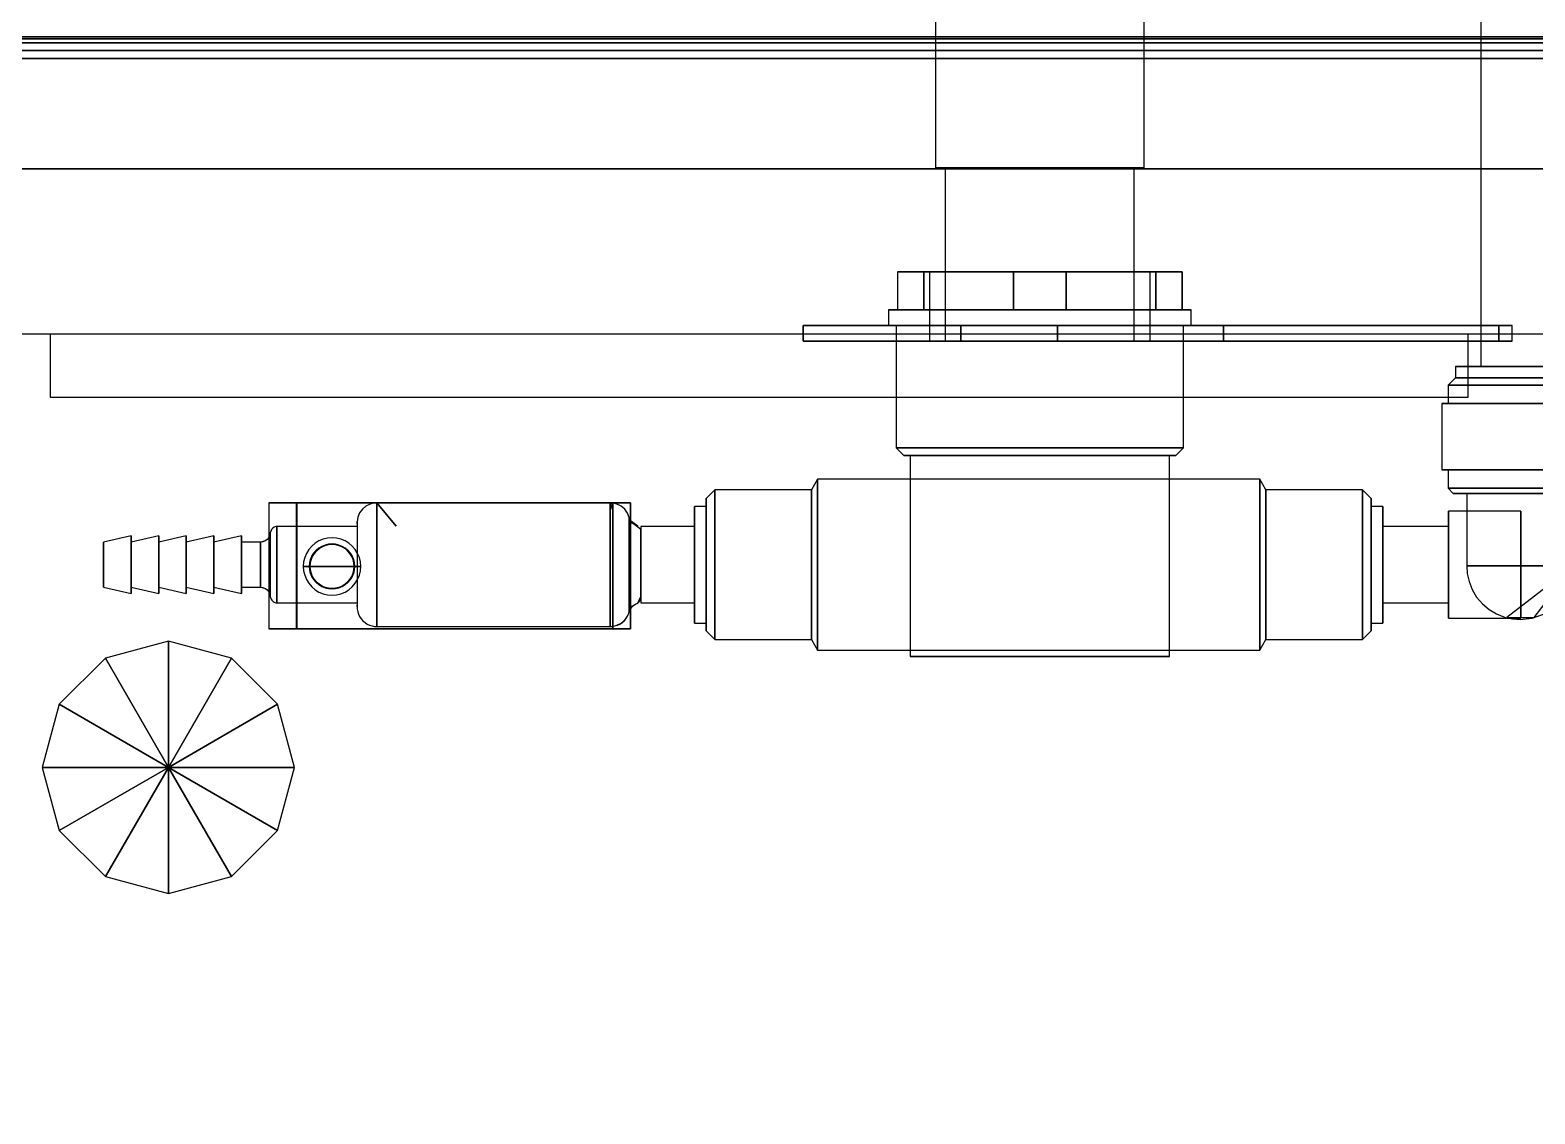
# Model space of a CAD drawing. Units: millimetres at full size, sheet at 1:50. Extents: x -9750 to 9750, y -6680 to 6675.
# Drawn here: x -1636 to -1445, y 4863.6 to 5001.1 of the extents above; entities that cross this region are included whole.
import ezdxf

# ---------------------------------------------------------------- set-up
doc = ezdxf.new("R2010")
doc.units = ezdxf.units.MM
doc.header["$LTSCALE"] = 50
doc.layers.add('0-A_汎用オブジェクト（実装）', color=4, linetype='Continuous')

msp = doc.modelspace()

# ---------------------------------------------------------------- wipeouts: each hides what was drawn before it
msp.add_wipeout([(296.23, 5045.05), (-3865.77, 5045.05), (-3865.77, 3795.05), (-3865.77, 3795.05)])

# ---------------------------------------------------------------- next in the draw order: wipeouts: each hides what was drawn before it
msp.add_wipeout([(296.23, 5045.05), (-3865.77, 3795.05), (296.23, 3795.05), (296.23, 3795.05)])

# ---------------------------------------------------------------- next in the draw order: linework, layer by layer
at = {"layer": '0-A_汎用オブジェクト（実装）'}
for p, q in [((-868.45, 4999.52), (-1728.45, 4999.52)), ((-868.45, 4998.52), (-1728.45, 4998.52)), ((-901.45, 4997.52), (-1695.45, 4997.52)), ((-868.45, 4983.52), (-1728.45, 4983.52)), ((-868.45, 4983.52), (-1728.45, 4983.52)), ((-901.45, 4983.52), (-1695.45, 4983.52)), ((-1521.07, 4983.62), (-1494.58, 4983.62)), ((-1494.58, 4983.62), (-1521.07, 4983.62)), ((-1525.89, 4970.42), (-1525.89, 4965.62)), ((-1525.89, 4970.42), (-1489.76, 4970.42)), ((-1489.76, 4970.42), (-1489.76, 4965.62)), ((-1488.6, 4965.62), (-1527.05, 4965.62)), ((-1527.05, 4965.62), (-1488.6, 4965.62)), ((-1525.89, 4965.62), (-1489.76, 4965.62)), ((-923.44, 4962.55), (-1673.44, 4962.55)), ((-1453.44, 4962.55), (-1633.44, 4962.55)), ((-1633.44, 4962.55), (-1633.44, 4954.55)), ((-1453.44, 4962.55), (-1633.44, 4962.55)), ((-1633.44, 4962.55), (-1633.44, 4954.55)), ((-1453.44, 4962.55), (-1633.44, 4962.55)), ((-1633.44, 4962.55), (-1633.44, 4954.55)), ((-1453.44, 4962.55), (-1633.44, 4962.55)), ((-1537.87, 4963.62), (-1447.87, 4963.62)), ((-1537.87, 4961.62), (-1537.87, 4963.62)), ((-1527.05, 4963.62), (-1488.6, 4963.62)), ((-1488.6, 4963.62), (-1527.05, 4963.62)), ((-1453.44, 4954.55), (-1453.44, 4962.55)), ((-1453.44, 4954.55), (-1453.44, 4962.55)), ((-1447.87, 4961.62), (-1537.87, 4961.62)), ((-1493.83, 4961.62), (-1521.82, 4961.62)), ((-1521.82, 4961.62), (-1493.83, 4961.62)), ((-1455.07, 4958.43), (-1438.62, 4958.43)), ((-1451.84, 4958.43), (-1441.84, 4958.43)), ((-1441.84, 4958.43), (-1451.84, 4958.43)), ((-1633.44, 4954.55), (-1453.44, 4954.55)), ((-1633.44, 4954.55), (-1453.44, 4954.55)), ((-1436.89, 4953.72), (-1456.79, 4953.72)), ((-1525.08, 4947.12), (-1490.58, 4947.12)), ((-1490.58, 4947.12), (-1525.08, 4947.12)), ((-1456.79, 4945.32), (-1436.89, 4945.32)), ((-1436.89, 4945.32), (-1456.79, 4945.32)), ((-1550.17, 4941.67), (-1550.17, 4924.87)), ((-1550.17, 4924.87), (-1550.17, 4941.67)), ((-1465.77, 4924.87), (-1465.77, 4941.67)), ((-1465.77, 4941.67), (-1465.77, 4924.87)), ((-1455.34, 4942.32), (-1438.34, 4942.32)), ((-1438.34, 4942.32), (-1455.34, 4942.32)), ((-1605.67, 4941.12), (-1605.67, 4925.12)), ((-1605.67, 4941.12), (-1559.78, 4941.12)), ((-1559.78, 4941.12), (-1559.78, 4925.12)), ((-1464.27, 4925.87), (-1464.27, 4940.67)), ((-1464.27, 4940.67), (-1464.27, 4925.87)), ((-1455.97, 4940.07), (-1455.97, 4926.48)), ((-1455.97, 4926.48), (-1455.97, 4940.07)), ((-1446.77, 4926.48), (-1446.77, 4940.07)), ((-1446.77, 4940.07), (-1446.77, 4926.48)), ((-1626.67, 4930.42), (-1626.67, 4936.12)), ((-1626.67, 4936.12), (-1626.67, 4930.42)), ((-1623.17, 4929.62), (-1623.17, 4936.92)), ((-1623.17, 4936.92), (-1623.17, 4929.62)), ((-1619.67, 4929.62), (-1619.67, 4936.92)), ((-1619.67, 4936.92), (-1619.67, 4929.62)), ((-1616.17, 4929.62), (-1616.17, 4936.92)), ((-1616.17, 4936.92), (-1616.17, 4929.62)), ((-1612.67, 4929.62), (-1612.67, 4936.92)), ((-1612.67, 4936.92), (-1612.67, 4929.62)), ((-1609.17, 4929.62), (-1609.17, 4936.92)), ((-1609.17, 4936.92), (-1609.17, 4929.62)), ((-1600.44, 4933.49), (-1600.47, 4933.05)), ((-1559.78, 4925.12), (-1605.67, 4925.12)), ((-1618.44, 4923.55), (-1626.44, 4921.4)), ((-1610.44, 4921.4), (-1618.44, 4923.55)), ((-1626.44, 4921.4), (-1632.3, 4915.55)), ((-1604.59, 4915.55), (-1610.44, 4921.4)), ((-1491.38, 4921.62), (-1524.28, 4921.62)), ((-1524.28, 4921.62), (-1491.38, 4921.62)), ((-1632.3, 4915.55), (-1634.44, 4907.55)), ((-1602.44, 4907.55), (-1604.59, 4915.55)), ((-1634.44, 4907.55), (-1632.3, 4899.55)), ((-1604.59, 4899.55), (-1602.44, 4907.55)), ((-1632.3, 4899.55), (-1626.44, 4893.69)), ((-1610.44, 4893.69), (-1604.59, 4899.55)), ((-1626.44, 4893.69), (-1618.44, 4891.55)), ((-1618.44, 4891.55), (-1610.44, 4893.69))]:
    msp.add_line(p, q, dxfattribs=at)
for points in [[(-1451.84, 5027.42), (-1451.84, 4958.43), (-1441.84, 4958.43), (-1441.84, 5027.42)], [(-1451.84, 5027.42), (-1451.84, 4958.43), (-1441.84, 4958.43), (-1441.84, 5027.42)], [(-868.45, 5013.27), (-1728.45, 5013.27), (-1728.45, 5000.27), (-868.45, 5000.27)], [(-868.45, 5000.01), (-868.45, 5013.01), (-1728.45, 5013.01), (-1728.45, 5000.01)], [(-1494.58, 4983.62), (-1494.58, 5007.12), (-1521.07, 5007.12), (-1521.07, 4983.62)], [(-1494.58, 4983.62), (-1494.58, 5007.12), (-1521.07, 5007.12), (-1521.07, 4983.62)], [(-868.45, 5000.27), (-1728.45, 5000.27), (-1728.45, 4999.52), (-868.45, 4999.52)], [(-1728.45, 4998.52), (-868.45, 4998.52), (-868.45, 5000.01), (-1728.45, 5000.01)], [(-1728.45, 4997.52), (-868.45, 4997.52), (-868.45, 4999.52), (-1728.45, 4999.52)], [(-868.45, 4997.52), (-868.45, 4998.52), (-1728.45, 4998.52), (-1728.45, 4997.52)], [(-868.45, 4983.52), (-868.45, 4997.52), (-1728.45, 4997.52), (-1728.45, 4983.52)], [(-868.45, 4997.52), (-1728.45, 4997.52), (-1728.45, 4983.52), (-868.45, 4983.52)], [(-901.45, 4983.52), (-901.45, 4997.52), (-1695.45, 4997.52), (-1695.45, 4983.52)], [(-901.45, 4997.52), (-1695.45, 4997.52), (-1695.45, 4983.52), (-901.45, 4983.52)], [(-1728.45, 4159.52), (-868.45, 4159.52), (-868.45, 4983.52), (-1728.45, 4983.52)], [(-868.45, 4159.52), (-868.45, 4983.52), (-1728.45, 4983.52), (-1728.45, 4159.52)], [(-1495.83, 4961.62), (-1495.83, 4983.62), (-1519.82, 4983.62), (-1519.82, 4961.62)], [(-1495.83, 4961.62), (-1495.83, 4983.62), (-1519.82, 4983.62), (-1519.82, 4961.62)], [(-1522.55, 4965.62), (-1522.55, 4970.42), (-1525.89, 4970.42), (-1525.89, 4965.62)], [(-1522.55, 4965.62), (-1522.55, 4970.42), (-1525.89, 4970.42), (-1525.89, 4965.62)], [(-1511.17, 4970.42), (-1522.55, 4970.42), (-1522.55, 4965.62), (-1511.17, 4965.62)], [(-1522.55, 4970.42), (-1522.55, 4965.62), (-1511.17, 4965.62), (-1511.17, 4970.42)], [(-1521.82, 4970.42), (-1521.82, 4965.62), (-1493.83, 4965.62), (-1493.83, 4970.42)], [(-1493.83, 4970.42), (-1521.82, 4970.42), (-1521.82, 4965.62), (-1493.83, 4965.62)], [(-1504.48, 4965.62), (-1504.48, 4970.42), (-1511.17, 4970.42), (-1511.17, 4965.62)], [(-1504.48, 4965.62), (-1504.48, 4970.42), (-1511.17, 4970.42), (-1511.17, 4965.62)], [(-1493.1, 4970.42), (-1504.48, 4970.42), (-1504.48, 4965.62), (-1493.1, 4965.62)], [(-1504.48, 4970.42), (-1504.48, 4965.62), (-1493.1, 4965.62), (-1493.1, 4970.42)], [(-1489.76, 4965.62), (-1489.76, 4970.42), (-1493.1, 4970.42), (-1493.1, 4965.62)], [(-1489.76, 4965.62), (-1489.76, 4970.42), (-1493.1, 4970.42), (-1493.1, 4965.62)], [(-1488.6, 4963.62), (-1488.6, 4965.62), (-1527.05, 4965.62), (-1527.05, 4963.62)], [(-1488.6, 4963.62), (-1488.6, 4965.62), (-1527.05, 4965.62), (-1527.05, 4963.62)], [(-1493.83, 4961.62), (-1493.83, 4965.62), (-1521.82, 4965.62), (-1521.82, 4961.62)], [(-1521.82, 4961.62), (-1493.83, 4961.62), (-1493.83, 4965.62), (-1521.82, 4965.62)], [(-1673.44, 4212.55), (-923.44, 4212.55), (-923.44, 4962.55), (-1673.44, 4962.55)], [(-1673.44, 4212.55), (-923.44, 4212.55), (-923.44, 4962.55), (-1673.44, 4962.55)], [(-1633.44, 4954.55), (-1453.44, 4954.55), (-1453.44, 4962.55), (-1633.44, 4962.55)], [(-1633.44, 4954.55), (-1453.44, 4954.55), (-1453.44, 4962.55), (-1633.44, 4962.55)], [(-1633.44, 4954.55), (-1453.44, 4954.55), (-1453.44, 4962.55), (-1633.44, 4962.55)], [(-1633.44, 4954.55), (-1453.44, 4954.55), (-1453.44, 4962.55), (-1633.44, 4962.55)], [(-1633.44, 4954.55), (-1453.44, 4954.55), (-1453.44, 4962.55), (-1633.44, 4962.55)], [(-1633.44, 4954.55), (-1453.44, 4954.55), (-1453.44, 4962.55), (-1633.44, 4962.55)], [(-1633.44, 4954.55), (-1453.44, 4954.55), (-1453.44, 4962.55), (-1633.44, 4962.55)], [(-1633.44, 4954.55), (-1453.44, 4954.55), (-1453.44, 4962.55), (-1633.44, 4962.55)], [(-1633.44, 4954.55), (-1453.44, 4954.55), (-1453.44, 4962.55), (-1633.44, 4962.55)], [(-1633.44, 4954.55), (-1453.44, 4954.55), (-1453.44, 4962.55), (-1633.44, 4962.55)], [(-1633.44, 4954.55), (-1453.44, 4954.55), (-1453.44, 4962.55), (-1633.44, 4962.55)], [(-1633.44, 4954.55), (-1453.44, 4954.55), (-1453.44, 4962.55), (-1633.44, 4962.55)], [(-1633.44, 4954.55), (-1453.44, 4954.55), (-1453.44, 4962.55), (-1633.44, 4962.55)], [(-1453.44, 4954.55), (-1453.44, 4962.55), (-1633.44, 4962.55), (-1633.44, 4954.55)], [(-1453.44, 4954.55), (-1453.44, 4962.55), (-1633.44, 4962.55), (-1633.44, 4954.55)], [(-1633.44, 4954.55), (-1453.44, 4954.55), (-1453.44, 4962.55), (-1633.44, 4962.55)], [(-1633.44, 4954.55), (-1453.44, 4954.55), (-1453.44, 4962.55), (-1633.44, 4962.55)], [(-1453.44, 4954.55), (-1453.44, 4962.55), (-1633.44, 4962.55), (-1633.44, 4954.55)], [(-1633.44, 4954.55), (-1453.44, 4954.55), (-1453.44, 4962.55), (-1633.44, 4962.55)], [(-1633.44, 4954.55), (-1453.44, 4954.55), (-1453.44, 4962.55), (-1633.44, 4962.55)], [(-1537.87, 4963.62), (-1537.87, 4961.62), (-1517.87, 4961.62), (-1517.87, 4963.62)], [(-1489.58, 4948.12), (-1489.58, 4963.62), (-1526.07, 4963.62), (-1526.07, 4948.12)], [(-1489.58, 4948.12), (-1489.58, 4963.62), (-1526.07, 4963.62), (-1526.07, 4948.12)], [(-1517.87, 4961.62), (-1505.59, 4961.62), (-1505.59, 4963.62), (-1517.87, 4963.62)], [(-1505.59, 4963.62), (-1505.59, 4961.62), (-1484.52, 4961.62), (-1484.52, 4963.62)], [(-1484.52, 4961.62), (-1449.58, 4961.62), (-1449.58, 4963.62), (-1484.52, 4963.62)], [(-1449.58, 4963.62), (-1449.58, 4961.62), (-1447.87, 4961.62), (-1447.87, 4963.62)], [(-1455.07, 4957), (-1455.99, 4956.07), (-1437.69, 4956.07), (-1438.62, 4957)], [(-1437.69, 4956.07), (-1438.62, 4957), (-1455.07, 4957), (-1455.99, 4956.07)], [(-1455.07, 4958.43), (-1455.07, 4957), (-1438.62, 4957), (-1438.62, 4958.43)], [(-1455.99, 4956.07), (-1455.99, 4953.72), (-1437.69, 4953.72), (-1437.69, 4956.07)], [(-1455.99, 4956.07), (-1455.99, 4953.72), (-1437.69, 4953.72), (-1437.69, 4956.07)], [(-1456.79, 4953.72), (-1456.79, 4945.32), (-1436.89, 4945.32), (-1436.89, 4953.72)], [(-1490.58, 4947.12), (-1489.58, 4948.12), (-1526.07, 4948.12), (-1525.08, 4947.12)], [(-1490.58, 4947.12), (-1489.58, 4948.12), (-1526.07, 4948.12), (-1525.08, 4947.12)], [(-1491.38, 4921.62), (-1491.38, 4947.12), (-1524.28, 4947.12), (-1524.28, 4921.62)], [(-1491.38, 4921.62), (-1491.38, 4947.12), (-1524.28, 4947.12), (-1524.28, 4921.62)], [(-1455.99, 4945.32), (-1455.99, 4942.97), (-1437.69, 4942.97), (-1437.69, 4945.32)], [(-1455.99, 4945.32), (-1455.99, 4942.97), (-1437.69, 4942.97), (-1437.69, 4945.32)], [(-1536.81, 4923.77), (-1536.03, 4922.43), (-1536.03, 4944.12), (-1536.81, 4942.77)], [(-1536.81, 4923.77), (-1536.03, 4922.43), (-1536.03, 4944.12), (-1536.81, 4942.77)], [(-1536.03, 4922.43), (-1479.9, 4922.43), (-1479.9, 4944.12), (-1536.03, 4944.12)], [(-1536.03, 4922.43), (-1479.9, 4922.43), (-1479.9, 4944.12), (-1536.03, 4944.12)], [(-1479.9, 4922.43), (-1479.13, 4923.77), (-1479.13, 4942.77), (-1479.9, 4944.12)], [(-1479.9, 4922.43), (-1479.13, 4923.77), (-1479.13, 4942.77), (-1479.9, 4944.12)], [(-1550.17, 4924.87), (-1549.07, 4923.77), (-1549.07, 4942.77), (-1550.17, 4941.67)], [(-1550.17, 4924.87), (-1549.07, 4923.77), (-1549.07, 4942.77), (-1550.17, 4941.67)], [(-1549.07, 4923.77), (-1536.81, 4923.77), (-1536.81, 4942.77), (-1549.07, 4942.77)], [(-1549.07, 4923.77), (-1536.81, 4923.77), (-1536.81, 4942.77), (-1549.07, 4942.77)], [(-1479.13, 4923.77), (-1466.87, 4923.77), (-1466.87, 4942.77), (-1479.13, 4942.77)], [(-1479.13, 4923.77), (-1466.87, 4923.77), (-1466.87, 4942.77), (-1479.13, 4942.77)], [(-1466.87, 4923.77), (-1465.77, 4924.87), (-1465.77, 4941.67), (-1466.87, 4942.77)], [(-1466.87, 4923.77), (-1465.77, 4924.87), (-1465.77, 4941.67), (-1466.87, 4942.77)], [(-1455.99, 4942.97), (-1455.34, 4942.32), (-1438.34, 4942.32), (-1437.69, 4942.97)], [(-1438.34, 4942.32), (-1437.69, 4942.97), (-1455.99, 4942.97), (-1455.34, 4942.32)], [(-1453.64, 4942.32), (-1453.64, 4933.12), (-1440.04, 4933.12), (-1440.04, 4942.32)], [(-1453.64, 4942.32), (-1453.64, 4933.12), (-1440.04, 4933.12), (-1440.04, 4942.32)], [(-1602.13, 4925.12), (-1602.13, 4941.12), (-1605.67, 4941.12), (-1605.67, 4925.12)], [(-1602.17, 4925.12), (-1602.17, 4941.12), (-1605.67, 4941.12), (-1605.67, 4925.12)], [(-1602.17, 4941.12), (-1602.17, 4925.12), (-1562.01, 4925.12), (-1562.01, 4941.12)], [(-1562.01, 4941.12), (-1602.13, 4941.12), (-1602.13, 4925.12), (-1562.01, 4925.12)], [(-1591.97, 4941.12), (-1592.26, 4941.11), (-1592.84, 4940.97), (-1593.36, 4940.7), (-1593.81, 4940.32), (-1594.16, 4939.84), (-1594.38, 4939.3), (-1594.47, 4938.71), (-1594.47, 4938.57), (-1594.47, 4928.03), (-1594.47, 4927.92), (-1594.46, 4927.62), (-1594.4, 4927.31), (-1594.3, 4927), (-1594.16, 4926.7), (-1593.97, 4926.42), (-1593.74, 4926.16), (-1593.48, 4925.93), (-1593.2, 4925.74), (-1592.9, 4925.6), (-1592.59, 4925.5), (-1592.28, 4925.44), (-1591.97, 4925.42)], [(-1591.99, 4941.12), (-1589.52, 4938.16), (-1591.97, 4941.12)], [(-1562.36, 4941.12), (-1591.97, 4941.12), (-1591.97, 4925.42), (-1562.36, 4925.43)], [(-1591.97, 4941.12), (-1591.97, 4925.42), (-1562.36, 4925.43), (-1562.36, 4941.12)], [(-1559.94, 4939.25), (-1560.16, 4939.81), (-1560.51, 4940.3), (-1560.96, 4940.69), (-1561.5, 4940.97), (-1562.08, 4941.11), (-1562.36, 4940.94), (-1562.36, 4925.42), (-1562.08, 4925.44), (-1561.5, 4925.58), (-1560.96, 4925.86), (-1560.51, 4926.25), (-1560.16, 4926.74), (-1560.04, 4926.99), (-1559.94, 4927.3)], [(-1559.94, 4939.25), (-1560.16, 4939.81), (-1560.5, 4940.3), (-1560.95, 4940.69), (-1561.49, 4940.97), (-1562.07, 4941.11), (-1562.36, 4940.14), (-1562.36, 4925.42), (-1562.06, 4925.44), (-1561.76, 4925.5), (-1561.45, 4925.6), (-1561.14, 4925.74), (-1560.86, 4925.93), (-1560.6, 4926.15), (-1560.37, 4926.41), (-1560.19, 4926.69), (-1560.04, 4926.99), (-1559.94, 4927.3)], [(-1559.78, 4925.12), (-1559.78, 4941.12), (-1562.01, 4941.12), (-1562.01, 4925.12)], [(-1559.78, 4925.12), (-1559.78, 4941.12), (-1562.01, 4941.12), (-1562.01, 4925.12)], [(-1465.77, 4925.87), (-1464.27, 4925.87), (-1464.27, 4940.67), (-1465.77, 4940.67)], [(-1465.77, 4925.87), (-1464.27, 4925.87), (-1464.27, 4940.67), (-1465.77, 4940.67)], [(-1455.97, 4926.48), (-1446.77, 4926.48), (-1446.77, 4940.07), (-1455.97, 4940.07)], [(-1455.97, 4926.48), (-1446.77, 4926.48), (-1446.77, 4940.07), (-1455.97, 4940.07)], [(-1604.67, 4938.12), (-1604.82, 4938.1), (-1605.02, 4938.02), (-1605.2, 4937.89), (-1605.35, 4937.72), (-1605.45, 4937.53), (-1605.51, 4937.31), (-1605.51, 4937.14), (-1605.51, 4934.31), (-1605.51, 4933.82), (-1605.51, 4932.88), (-1605.51, 4932.24), (-1605.51, 4929.41), (-1605.51, 4929.24), (-1605.49, 4929.12), (-1605.45, 4929), (-1605.39, 4928.89), (-1605.32, 4928.78), (-1605.23, 4928.68), (-1605.13, 4928.6), (-1605.02, 4928.53), (-1604.91, 4928.48), (-1604.79, 4928.44), (-1604.67, 4928.42)], [(-1604.67, 4928.42), (-1594.42, 4928.42), (-1594.42, 4938.12), (-1604.67, 4938.12)], [(-1604.67, 4928.42), (-1594.42, 4928.42), (-1594.42, 4938.12), (-1604.67, 4938.12)], [(-1594.47, 4931.86), (-1594.47, 4927.98), (-1594.44, 4928.34), (-1594.42, 4928.42), (-1594.42, 4938.12), (-1594.47, 4938.75), (-1594.47, 4934.69), (-1594.47, 4933.27)], [(-1559.94, 4927.3), (-1559.94, 4927.32), (-1559.79, 4927.68), (-1559.55, 4927.99), (-1559.24, 4928.22), (-1558.88, 4928.37), (-1558.84, 4928.38), (-1558.49, 4929.23), (-1558.49, 4937.72), (-1559.24, 4938.33), (-1559.55, 4938.56), (-1559.79, 4938.87), (-1559.94, 4939.23), (-1559.94, 4939.25)], [(-1559.94, 4927.3), (-1559.88, 4927.47), (-1559.8, 4927.63), (-1559.63, 4927.9), (-1559.41, 4928.11), (-1559.14, 4928.27), (-1558.84, 4928.38), (-1558.49, 4928.83), (-1558.49, 4937.72), (-1559.41, 4938.44), (-1559.63, 4938.65), (-1559.8, 4938.92), (-1559.88, 4939.08), (-1559.94, 4938.6)], [(-1559.94, 4938.95), (-1559.14, 4938.28), (-1558.84, 4938.17)], [(-1558.49, 4928.42), (-1551.67, 4928.42), (-1551.67, 4938.12), (-1558.49, 4938.12)], [(-1558.49, 4928.42), (-1551.67, 4928.42), (-1551.67, 4938.12), (-1558.49, 4938.12)], [(-1464.27, 4928.45), (-1455.97, 4928.45), (-1455.97, 4938.1), (-1464.27, 4938.1)], [(-1464.27, 4928.45), (-1455.97, 4928.45), (-1455.97, 4938.1), (-1464.27, 4938.1)], [(-1626.67, 4930.42), (-1623.17, 4929.62), (-1623.17, 4936.92), (-1626.67, 4936.12)], [(-1626.67, 4930.42), (-1623.17, 4929.62), (-1623.17, 4936.92), (-1626.67, 4936.12)], [(-1623.17, 4930.42), (-1619.67, 4929.62), (-1619.67, 4936.92), (-1623.17, 4936.12)], [(-1623.17, 4930.42), (-1619.67, 4929.62), (-1619.67, 4936.92), (-1623.17, 4936.12)], [(-1619.67, 4930.42), (-1616.17, 4929.62), (-1616.17, 4936.92), (-1619.67, 4936.12)], [(-1619.67, 4930.42), (-1616.17, 4929.62), (-1616.17, 4936.92), (-1619.67, 4936.12)], [(-1616.17, 4930.42), (-1612.67, 4929.62), (-1612.67, 4936.92), (-1616.17, 4936.12)], [(-1616.17, 4930.42), (-1612.67, 4929.62), (-1612.67, 4936.92), (-1616.17, 4936.12)], [(-1612.67, 4930.42), (-1609.17, 4929.62), (-1609.17, 4936.92), (-1612.67, 4936.12)], [(-1612.67, 4930.42), (-1609.17, 4929.62), (-1609.17, 4936.92), (-1612.67, 4936.12)], [(-1609.17, 4930.41), (-1606.73, 4930.41), (-1606.73, 4936.14), (-1609.17, 4936.14)], [(-1609.17, 4930.41), (-1606.73, 4930.41), (-1606.73, 4936.14), (-1609.17, 4936.14)], [(-1606.73, 4930.41), (-1606.56, 4930.38), (-1606.43, 4930.37), (-1606.14, 4930.25), (-1605.89, 4930.07), (-1605.69, 4929.83), (-1605.56, 4929.54), (-1605.54, 4929.41), (-1605.51, 4929.24), (-1605.51, 4937.31), (-1605.56, 4937.01), (-1605.69, 4936.72), (-1605.89, 4936.48), (-1606.14, 4936.3), (-1606.43, 4936.18), (-1606.56, 4936.17), (-1606.73, 4936.14)], [(-1606.73, 4930.41), (-1606.56, 4930.38), (-1606.4, 4930.35), (-1606.25, 4930.3), (-1606.12, 4930.23), (-1605.89, 4930.07), (-1605.71, 4929.85), (-1605.64, 4929.71), (-1605.58, 4929.57), (-1605.54, 4929.41), (-1605.51, 4929.24), (-1605.51, 4937.31), (-1605.54, 4937.14), (-1605.58, 4936.98), (-1605.64, 4936.84), (-1605.71, 4936.7), (-1605.89, 4936.48), (-1606.12, 4936.31), (-1606.25, 4936.25), (-1606.4, 4936.2), (-1606.56, 4936.17), (-1606.73, 4936.14)], [(-1605.51, 4937.31), (-1605.51, 4937.14), (-1605.51, 4935.28), (-1605.51, 4933.67), (-1605.51, 4933.86), (-1605.5, 4935.16), (-1605.5, 4936.91)], [(-1594.85, 4933.5), (-1594.96, 4933.93), (-1595.13, 4934.35), (-1595.36, 4934.73), (-1595.65, 4935.07), (-1595.99, 4935.36), (-1596.37, 4935.59), (-1596.79, 4935.76), (-1597.22, 4935.87), (-1597.67, 4935.9), (-1598.11, 4935.87), (-1598.55, 4935.76), (-1598.96, 4935.59), (-1599.34, 4935.36), (-1599.68, 4935.07), (-1599.97, 4934.73), (-1600.21, 4934.35), (-1600.38, 4933.93), (-1600.48, 4933.5), (-1600.52, 4933.05), (-1594.82, 4933.05)], [(-1594.9, 4933.49), (-1595, 4933.92), (-1595.17, 4934.33), (-1595.4, 4934.7), (-1595.69, 4935.03), (-1596.02, 4935.32), (-1596.4, 4935.55), (-1596.8, 4935.72), (-1597.23, 4935.82), (-1597.67, 4935.86), (-1598.11, 4935.82), (-1598.53, 4935.72), (-1598.94, 4935.55), (-1599.32, 4935.32), (-1599.65, 4935.03), (-1599.94, 4934.7), (-1600.17, 4934.33), (-1600.33, 4933.92), (-1600.44, 4933.49), (-1600.47, 4933.05), (-1594.87, 4933.05)], [(-1605.51, 4929.24), (-1605.5, 4929.64), (-1605.5, 4931.39), (-1605.51, 4932.03), (-1605.51, 4932.73), (-1605.51, 4932.24), (-1605.51, 4929.41)], [(-1600.48, 4932.61), (-1600.38, 4932.17), (-1600.21, 4931.76), (-1599.97, 4931.38), (-1599.68, 4931.04), (-1599.34, 4930.75), (-1598.96, 4930.51), (-1598.55, 4930.34), (-1598.11, 4930.24), (-1597.67, 4930.2), (-1597.22, 4930.24), (-1596.79, 4930.34), (-1596.37, 4930.51), (-1595.99, 4930.75), (-1595.65, 4931.04), (-1595.36, 4931.38), (-1595.13, 4931.76), (-1594.96, 4932.17), (-1594.85, 4932.61), (-1594.82, 4933.05), (-1600.52, 4933.05)], [(-1600.44, 4932.62), (-1600.33, 4932.19), (-1600.17, 4931.78), (-1599.94, 4931.41), (-1599.65, 4931.07), (-1599.32, 4930.79), (-1598.94, 4930.56), (-1598.53, 4930.39), (-1598.11, 4930.29), (-1597.67, 4930.25), (-1597.23, 4930.29), (-1596.8, 4930.39), (-1596.4, 4930.56), (-1596.02, 4930.79), (-1595.69, 4931.07), (-1595.4, 4931.41), (-1595.17, 4931.78), (-1595, 4932.19), (-1594.9, 4932.62), (-1594.87, 4933.05), (-1600.47, 4933.05)], [(-1447.83, 4926.4), (-1446.84, 4926.32), (-1445.33, 4926.5), (-1443.89, 4927), (-1442.6, 4927.81), (-1441.53, 4928.89), (-1440.72, 4930.17), (-1440.21, 4931.61), (-1440.49, 4933.12), (-1453.64, 4933.12), (-1453.57, 4932.14), (-1453.34, 4931.13), (-1452.95, 4930.12), (-1452.38, 4929.17), (-1451.65, 4928.32), (-1450.8, 4927.59), (-1449.84, 4927.02), (-1448.84, 4926.62), (-1448.47, 4926.54)], [(-1440.04, 4933.12), (-1448.54, 4926.56), (-1447.83, 4926.4), (-1448.54, 4926.56), (-1445.08, 4926.56)], [(-1618.44, 4907.55), (-1618.44, 4923.55), (-1626.44, 4921.4)], [(-1618.44, 4907.55), (-1618.44, 4923.55), (-1626.44, 4921.4)], [(-1618.44, 4907.55), (-1610.44, 4921.4), (-1618.44, 4923.55)], [(-1618.44, 4907.55), (-1610.44, 4921.4), (-1618.44, 4923.55)], [(-1618.44, 4907.55), (-1626.44, 4921.4), (-1632.3, 4915.55)], [(-1618.44, 4907.55), (-1626.44, 4921.4), (-1632.3, 4915.55)], [(-1618.44, 4907.55), (-1604.59, 4915.55), (-1610.44, 4921.4)], [(-1618.44, 4907.55), (-1604.59, 4915.55), (-1610.44, 4921.4)], [(-1618.44, 4907.55), (-1632.3, 4915.55), (-1634.44, 4907.55)], [(-1618.44, 4907.55), (-1632.3, 4915.55), (-1634.44, 4907.55)], [(-1618.44, 4907.55), (-1602.44, 4907.55), (-1604.59, 4915.55)], [(-1618.44, 4907.55), (-1602.44, 4907.55), (-1604.59, 4915.55)], [(-1618.44, 4907.55), (-1634.44, 4907.55), (-1632.3, 4899.55)], [(-1618.44, 4907.55), (-1634.44, 4907.55), (-1632.3, 4899.55)], [(-1618.44, 4907.55), (-1632.3, 4899.55), (-1626.44, 4893.69)], [(-1618.44, 4907.55), (-1632.3, 4899.55), (-1626.44, 4893.69)], [(-1618.44, 4907.55), (-1626.44, 4893.69), (-1618.44, 4891.55)], [(-1618.44, 4907.55), (-1626.44, 4893.69), (-1618.44, 4891.55)], [(-1618.44, 4907.55), (-1610.44, 4893.69), (-1604.59, 4899.55)], [(-1618.44, 4907.55), (-1604.59, 4899.55), (-1602.44, 4907.55)], [(-1618.44, 4907.55), (-1618.44, 4891.55), (-1610.44, 4893.69)], [(-1618.44, 4907.55), (-1618.44, 4891.55), (-1610.44, 4893.69)], [(-1618.44, 4907.55), (-1610.44, 4893.69), (-1604.59, 4899.55)], [(-1618.44, 4907.55), (-1604.59, 4899.55), (-1602.44, 4907.55)]]:
    msp.add_lwpolyline(points, close=True, dxfattribs=at)
for points in [[(-1633.44, 4962.55), (-1633.44, 4954.55), (-1453.44, 4954.55), (-1453.44, 4962.55)], [(-1633.44, 4954.55), (-1453.44, 4954.55), (-1453.44, 4962.55)], [(-1447.87, 4961.62), (-1447.87, 4963.62), (-1537.87, 4963.62), (-1537.87, 4961.62), (-1447.87, 4961.62), (-1447.87, 4963.62)], [(-1438.62, 4958.43), (-1455.07, 4958.43), (-1455.07, 4957), (-1438.62, 4957), (-1438.62, 4958.43), (-1455.07, 4958.43)], [(-1456.79, 4953.72), (-1456.79, 4945.32), (-1436.89, 4945.32), (-1436.89, 4953.72), (-1456.79, 4953.72), (-1436.89, 4953.72)], [(-1551.67, 4940.67), (-1551.67, 4925.87), (-1550.17, 4925.87), (-1550.17, 4940.67), (-1551.67, 4940.67), (-1551.67, 4925.87)], [(-1551.67, 4925.87), (-1550.17, 4925.87), (-1550.17, 4940.67), (-1551.67, 4940.67), (-1551.67, 4925.87), (-1551.67, 4940.67)], [(-1594.85, 4933.5), (-1594.82, 4933.05), (-1594.02, 4933.05), (-1594.06, 4933.62), (-1594.2, 4934.18), (-1594.42, 4934.71), (-1594.72, 4935.2), (-1595.09, 4935.63), (-1595.52, 4936.01), (-1596.01, 4936.31), (-1596.54, 4936.52), (-1597.1, 4936.66), (-1597.67, 4936.7), (-1598.24, 4936.66), (-1598.8, 4936.52), (-1599.33, 4936.31), (-1599.81, 4936.01), (-1600.25, 4935.63), (-1600.62, 4935.2), (-1600.92, 4934.71), (-1601.14, 4934.18), (-1601.27, 4933.62), (-1601.32, 4933.05), (-1600.52, 4933.05), (-1600.48, 4933.5), (-1600.38, 4933.93), (-1600.21, 4934.35), (-1599.97, 4934.73), (-1599.68, 4935.07), (-1599.34, 4935.36), (-1598.96, 4935.59), (-1598.55, 4935.76), (-1598.11, 4935.87), (-1597.67, 4935.9), (-1597.22, 4935.87), (-1596.79, 4935.76), (-1596.37, 4935.59), (-1595.99, 4935.36), (-1595.65, 4935.07), (-1595.36, 4934.73)], [(-1594.85, 4933.5), (-1594.82, 4933.05), (-1594.02, 4933.05), (-1594.06, 4933.62), (-1594.2, 4934.18), (-1594.42, 4934.71), (-1594.72, 4935.2), (-1595.09, 4935.63), (-1595.52, 4936.01), (-1596.01, 4936.31), (-1596.54, 4936.52), (-1597.1, 4936.66), (-1597.67, 4936.7), (-1598.24, 4936.66), (-1598.8, 4936.52), (-1599.33, 4936.31), (-1599.81, 4936.01), (-1600.25, 4935.63), (-1600.62, 4935.2), (-1600.92, 4934.71), (-1601.14, 4934.18), (-1601.27, 4933.62), (-1601.32, 4933.05), (-1600.52, 4933.05), (-1600.48, 4933.5), (-1600.38, 4933.93), (-1600.21, 4934.35), (-1599.97, 4934.73), (-1599.68, 4935.07), (-1599.34, 4935.36), (-1598.96, 4935.59), (-1598.55, 4935.76), (-1598.11, 4935.87), (-1597.67, 4935.9), (-1597.22, 4935.87), (-1596.79, 4935.76), (-1596.37, 4935.59), (-1595.99, 4935.36), (-1595.65, 4935.07), (-1595.36, 4934.73)], [(-1594.85, 4933.5), (-1594.82, 4933.05), (-1594.02, 4933.05), (-1594.06, 4933.62), (-1594.2, 4934.18), (-1594.42, 4934.71), (-1594.72, 4935.2), (-1595.09, 4935.63), (-1595.52, 4936.01), (-1596.01, 4936.31), (-1596.54, 4936.52), (-1597.1, 4936.66), (-1597.67, 4936.7), (-1598.24, 4936.66), (-1598.8, 4936.52), (-1599.33, 4936.31), (-1599.81, 4936.01), (-1600.25, 4935.63), (-1600.62, 4935.2), (-1600.92, 4934.71), (-1601.14, 4934.18), (-1601.27, 4933.62), (-1601.32, 4933.05), (-1600.52, 4933.05), (-1600.48, 4933.5), (-1600.38, 4933.93), (-1600.21, 4934.35), (-1599.97, 4934.73), (-1599.68, 4935.07), (-1599.34, 4935.36), (-1598.96, 4935.59), (-1598.55, 4935.76), (-1598.11, 4935.87), (-1597.67, 4935.9), (-1597.22, 4935.87), (-1596.79, 4935.76), (-1596.37, 4935.59), (-1595.99, 4935.36), (-1595.65, 4935.07), (-1595.36, 4934.73)], [(-1594.85, 4933.5), (-1594.82, 4933.05), (-1594.02, 4933.05), (-1594.06, 4933.62), (-1594.2, 4934.18), (-1594.42, 4934.71), (-1594.72, 4935.2), (-1595.09, 4935.63), (-1595.52, 4936.01), (-1596.01, 4936.31), (-1596.54, 4936.52), (-1597.1, 4936.66), (-1597.67, 4936.7), (-1598.24, 4936.66), (-1598.8, 4936.52), (-1599.33, 4936.31), (-1599.81, 4936.01), (-1600.25, 4935.63), (-1600.62, 4935.2), (-1600.92, 4934.71), (-1601.14, 4934.18), (-1601.27, 4933.62), (-1601.32, 4933.05), (-1600.52, 4933.05), (-1600.48, 4933.5), (-1600.38, 4933.93), (-1600.21, 4934.35), (-1599.97, 4934.73), (-1599.68, 4935.07), (-1599.34, 4935.36), (-1598.96, 4935.59), (-1598.55, 4935.76), (-1598.11, 4935.87), (-1597.67, 4935.9), (-1597.22, 4935.87), (-1596.79, 4935.76), (-1596.37, 4935.59), (-1595.99, 4935.36), (-1595.65, 4935.07), (-1595.36, 4934.73)], [(-1595.36, 4934.73), (-1595.13, 4934.35), (-1594.96, 4933.93), (-1594.85, 4933.5), (-1594.82, 4933.05), (-1594.02, 4933.05), (-1594.06, 4933.62), (-1594.2, 4934.18), (-1594.42, 4934.71), (-1594.72, 4935.2), (-1595.09, 4935.63), (-1595.52, 4936.01), (-1596.01, 4936.31), (-1596.54, 4936.52), (-1597.1, 4936.66), (-1597.67, 4936.7), (-1598.24, 4936.66), (-1598.8, 4936.52), (-1599.33, 4936.31), (-1599.81, 4936.01), (-1600.25, 4935.63), (-1600.62, 4935.2), (-1600.92, 4934.71), (-1601.14, 4934.18), (-1601.27, 4933.62), (-1601.32, 4933.05), (-1600.52, 4933.05), (-1600.48, 4933.5), (-1600.38, 4933.93), (-1600.21, 4934.35), (-1599.97, 4934.73), (-1599.68, 4935.07), (-1599.34, 4935.36), (-1598.96, 4935.59), (-1598.55, 4935.76), (-1598.11, 4935.87), (-1597.67, 4935.9), (-1597.22, 4935.87), (-1596.79, 4935.76), (-1596.37, 4935.59)], [(-1596.37, 4935.59), (-1595.99, 4935.36), (-1595.65, 4935.07), (-1595.36, 4934.73), (-1595.13, 4934.35), (-1594.96, 4933.93), (-1594.85, 4933.5), (-1594.82, 4933.05), (-1594.02, 4933.05), (-1594.06, 4933.62), (-1594.2, 4934.18), (-1594.42, 4934.71), (-1594.72, 4935.2), (-1595.09, 4935.63), (-1595.52, 4936.01), (-1596.01, 4936.31), (-1596.54, 4936.52), (-1597.1, 4936.66), (-1597.67, 4936.7), (-1598.24, 4936.66), (-1598.8, 4936.52), (-1599.33, 4936.31), (-1599.81, 4936.01), (-1600.25, 4935.63), (-1600.62, 4935.2), (-1600.92, 4934.71), (-1601.14, 4934.18), (-1601.27, 4933.62), (-1601.32, 4933.05), (-1600.52, 4933.05), (-1600.48, 4933.5), (-1600.38, 4933.93), (-1600.21, 4934.35), (-1599.97, 4934.73), (-1599.68, 4935.07), (-1599.34, 4935.36), (-1598.96, 4935.59), (-1598.55, 4935.76), (-1598.11, 4935.87), (-1597.67, 4935.9)], [(-1594.85, 4933.5), (-1594.82, 4933.05), (-1594.02, 4933.05), (-1594.06, 4933.62), (-1594.2, 4934.18), (-1594.42, 4934.71), (-1594.72, 4935.2), (-1595.09, 4935.63), (-1595.52, 4936.01), (-1596.01, 4936.31), (-1596.54, 4936.52), (-1597.1, 4936.66), (-1597.67, 4936.7), (-1598.24, 4936.66), (-1598.8, 4936.52), (-1599.33, 4936.31), (-1599.81, 4936.01), (-1600.25, 4935.63), (-1600.62, 4935.2), (-1600.92, 4934.71), (-1601.14, 4934.18), (-1601.27, 4933.62), (-1601.32, 4933.05), (-1600.52, 4933.05), (-1600.48, 4933.5), (-1600.38, 4933.93), (-1600.21, 4934.35), (-1599.97, 4934.73), (-1599.68, 4935.07), (-1599.34, 4935.36), (-1598.96, 4935.59), (-1598.55, 4935.76), (-1598.11, 4935.87), (-1597.67, 4935.9), (-1597.22, 4935.87), (-1596.79, 4935.76), (-1596.37, 4935.59), (-1595.99, 4935.36), (-1595.65, 4935.07), (-1595.36, 4934.73)], [(-1595.36, 4934.73), (-1595.13, 4934.35), (-1594.96, 4933.93), (-1594.85, 4933.5), (-1594.82, 4933.05), (-1594.02, 4933.05), (-1594.06, 4933.62), (-1594.2, 4934.18), (-1594.42, 4934.71), (-1594.72, 4935.2), (-1595.09, 4935.63), (-1595.52, 4936.01), (-1596.01, 4936.31), (-1596.54, 4936.52), (-1597.1, 4936.66), (-1597.67, 4936.7), (-1598.24, 4936.66), (-1598.8, 4936.52), (-1599.33, 4936.31), (-1599.81, 4936.01), (-1600.25, 4935.63), (-1600.62, 4935.2), (-1600.92, 4934.71), (-1601.14, 4934.18), (-1601.27, 4933.62), (-1601.32, 4933.05), (-1600.52, 4933.05), (-1600.48, 4933.5), (-1600.38, 4933.93), (-1600.21, 4934.35), (-1599.97, 4934.73), (-1599.68, 4935.07), (-1599.34, 4935.36), (-1598.96, 4935.59), (-1598.55, 4935.76), (-1598.11, 4935.87), (-1597.67, 4935.9), (-1597.22, 4935.87), (-1596.79, 4935.76), (-1596.37, 4935.59)], [(-1594.9, 4933.49), (-1594.87, 4933.05), (-1594.02, 4933.05), (-1594.06, 4933.62), (-1594.2, 4934.18), (-1594.42, 4934.71), (-1594.72, 4935.2), (-1595.09, 4935.63), (-1595.52, 4936.01), (-1596.01, 4936.31), (-1596.54, 4936.52), (-1597.1, 4936.66), (-1597.67, 4936.7), (-1598.24, 4936.66), (-1598.8, 4936.52), (-1599.33, 4936.31), (-1599.81, 4936.01), (-1600.25, 4935.63), (-1600.62, 4935.2), (-1600.92, 4934.71), (-1601.14, 4934.18), (-1601.27, 4933.62), (-1601.32, 4933.05), (-1600.47, 4933.05), (-1600.44, 4933.49), (-1600.33, 4933.92), (-1600.17, 4934.33), (-1599.94, 4934.7), (-1599.65, 4935.03), (-1599.32, 4935.32), (-1598.94, 4935.55), (-1598.53, 4935.72), (-1598.11, 4935.82), (-1597.67, 4935.86), (-1597.23, 4935.82), (-1596.8, 4935.72), (-1596.4, 4935.55), (-1596.02, 4935.32), (-1595.69, 4935.03), (-1595.4, 4934.7)], [(-1594.85, 4933.5), (-1594.82, 4933.05), (-1594.02, 4933.05), (-1594.06, 4933.62), (-1594.2, 4934.18), (-1594.42, 4934.71), (-1594.72, 4935.2), (-1595.09, 4935.63), (-1595.52, 4936.01), (-1596.01, 4936.31), (-1596.54, 4936.52), (-1597.1, 4936.66), (-1597.67, 4936.7), (-1598.24, 4936.66), (-1598.8, 4936.52), (-1599.33, 4936.31), (-1599.81, 4936.01), (-1600.25, 4935.63), (-1600.62, 4935.2), (-1600.92, 4934.71), (-1601.14, 4934.18), (-1601.27, 4933.62), (-1601.32, 4933.05), (-1600.52, 4933.05), (-1600.48, 4933.5), (-1600.38, 4933.93), (-1600.21, 4934.35), (-1599.97, 4934.73), (-1599.68, 4935.07), (-1599.34, 4935.36), (-1598.96, 4935.59), (-1598.55, 4935.76), (-1598.11, 4935.87), (-1597.67, 4935.9), (-1597.22, 4935.87), (-1596.79, 4935.76), (-1596.37, 4935.59), (-1595.99, 4935.36), (-1595.65, 4935.07), (-1595.36, 4934.73)], [(-1600.47, 4933.05), (-1600.44, 4932.62), (-1600.33, 4932.19), (-1600.17, 4931.78), (-1599.94, 4931.41), (-1599.65, 4931.07), (-1599.32, 4930.79), (-1598.94, 4930.56), (-1598.53, 4930.39), (-1598.11, 4930.29), (-1597.67, 4930.25), (-1597.23, 4930.29), (-1596.8, 4930.39), (-1596.4, 4930.56), (-1596.02, 4930.79), (-1595.69, 4931.07), (-1595.4, 4931.41), (-1595.17, 4931.78), (-1595, 4932.19), (-1594.9, 4932.62), (-1594.87, 4933.05), (-1594.9, 4933.49), (-1595, 4933.92), (-1595.17, 4934.33), (-1595.4, 4934.7), (-1595.69, 4935.03), (-1596.02, 4935.32), (-1596.4, 4935.55), (-1596.8, 4935.72), (-1597.23, 4935.82), (-1597.67, 4935.86), (-1598.11, 4935.82), (-1598.53, 4935.72), (-1598.94, 4935.55), (-1599.32, 4935.32), (-1599.65, 4935.03), (-1599.94, 4934.7), (-1600.17, 4934.33), (-1600.33, 4933.92), (-1600.44, 4933.49)], [(-1597.67, 4935.9), (-1597.22, 4935.87), (-1596.79, 4935.76), (-1596.37, 4935.59), (-1595.99, 4935.36), (-1595.65, 4935.07), (-1595.36, 4934.73), (-1595.13, 4934.35), (-1594.96, 4933.93), (-1594.85, 4933.5)], [(-1596.37, 4935.59), (-1595.99, 4935.36), (-1595.65, 4935.07), (-1595.36, 4934.73), (-1595.13, 4934.35), (-1594.96, 4933.93), (-1594.85, 4933.5)], [(-1595.4, 4934.7), (-1595.17, 4934.33), (-1595, 4933.92), (-1594.9, 4933.49)], [(-1595.36, 4934.73), (-1595.13, 4934.35), (-1594.96, 4933.93), (-1594.85, 4933.5)], [(-1595.36, 4934.73), (-1595.13, 4934.35), (-1594.96, 4933.93), (-1594.85, 4933.5)], [(-1595.36, 4934.73), (-1595.13, 4934.35), (-1594.96, 4933.93), (-1594.85, 4933.5)], [(-1595.36, 4934.73), (-1595.13, 4934.35), (-1594.96, 4933.93), (-1594.85, 4933.5)], [(-1595.65, 4931.04), (-1595.99, 4930.75), (-1596.37, 4930.51), (-1596.79, 4930.34), (-1597.22, 4930.24), (-1597.67, 4930.2), (-1598.11, 4930.24), (-1598.55, 4930.34), (-1598.96, 4930.51), (-1599.34, 4930.75), (-1599.68, 4931.04), (-1599.97, 4931.38), (-1600.21, 4931.76), (-1600.38, 4932.17), (-1600.48, 4932.61), (-1600.52, 4933.05), (-1601.32, 4933.05), (-1601.27, 4932.48), (-1601.14, 4931.93), (-1600.92, 4931.4), (-1600.62, 4930.91), (-1600.25, 4930.47), (-1599.81, 4930.1), (-1599.33, 4929.8), (-1598.8, 4929.58), (-1598.24, 4929.45), (-1597.67, 4929.4), (-1597.1, 4929.45), (-1596.54, 4929.58), (-1596.01, 4929.8), (-1595.52, 4930.1), (-1595.09, 4930.47), (-1594.72, 4930.91), (-1594.42, 4931.4), (-1594.2, 4931.93), (-1594.06, 4932.48), (-1594.02, 4933.05), (-1594.82, 4933.05), (-1594.85, 4932.61), (-1594.96, 4932.17)], [(-1600.48, 4932.61), (-1600.52, 4933.05), (-1601.32, 4933.05), (-1601.27, 4932.48), (-1601.14, 4931.93), (-1600.92, 4931.4), (-1600.62, 4930.91), (-1600.25, 4930.47), (-1599.81, 4930.1), (-1599.33, 4929.8), (-1598.8, 4929.58), (-1598.24, 4929.45), (-1597.67, 4929.4), (-1597.1, 4929.45), (-1596.54, 4929.58), (-1596.01, 4929.8), (-1595.52, 4930.1), (-1595.09, 4930.47), (-1594.72, 4930.91), (-1594.42, 4931.4), (-1594.2, 4931.93), (-1594.06, 4932.48), (-1594.02, 4933.05), (-1594.82, 4933.05), (-1594.85, 4932.61), (-1594.96, 4932.17), (-1595.13, 4931.76), (-1595.36, 4931.38), (-1595.65, 4931.04), (-1595.99, 4930.75), (-1596.37, 4930.51), (-1596.79, 4930.34), (-1597.22, 4930.24), (-1597.67, 4930.2), (-1598.11, 4930.24), (-1598.55, 4930.34), (-1598.96, 4930.51), (-1599.34, 4930.75), (-1599.68, 4931.04), (-1599.97, 4931.38)], [(-1600.48, 4932.61), (-1600.52, 4933.05), (-1601.32, 4933.05), (-1601.27, 4932.48), (-1601.14, 4931.93), (-1600.92, 4931.4), (-1600.62, 4930.91), (-1600.25, 4930.47), (-1599.81, 4930.1), (-1599.33, 4929.8), (-1598.8, 4929.58), (-1598.24, 4929.45), (-1597.67, 4929.4), (-1597.1, 4929.45), (-1596.54, 4929.58), (-1596.01, 4929.8), (-1595.52, 4930.1), (-1595.09, 4930.47), (-1594.72, 4930.91), (-1594.42, 4931.4), (-1594.2, 4931.93), (-1594.06, 4932.48), (-1594.02, 4933.05), (-1594.82, 4933.05), (-1594.85, 4932.61), (-1594.96, 4932.17), (-1595.13, 4931.76), (-1595.36, 4931.38), (-1595.65, 4931.04), (-1595.99, 4930.75), (-1596.37, 4930.51), (-1596.79, 4930.34), (-1597.22, 4930.24), (-1597.67, 4930.2), (-1598.11, 4930.24), (-1598.55, 4930.34), (-1598.96, 4930.51), (-1599.34, 4930.75), (-1599.68, 4931.04), (-1599.97, 4931.38)], [(-1595.65, 4931.04), (-1595.99, 4930.75), (-1596.37, 4930.51), (-1596.79, 4930.34), (-1597.22, 4930.24), (-1597.67, 4930.2), (-1598.11, 4930.24), (-1598.55, 4930.34), (-1598.96, 4930.51), (-1599.34, 4930.75), (-1599.68, 4931.04), (-1599.97, 4931.38), (-1600.21, 4931.76), (-1600.38, 4932.17), (-1600.48, 4932.61), (-1600.52, 4933.05), (-1601.32, 4933.05), (-1601.27, 4932.48), (-1601.14, 4931.93), (-1600.92, 4931.4), (-1600.62, 4930.91), (-1600.25, 4930.47), (-1599.81, 4930.1), (-1599.33, 4929.8), (-1598.8, 4929.58), (-1598.24, 4929.45), (-1597.67, 4929.4), (-1597.1, 4929.45), (-1596.54, 4929.58), (-1596.01, 4929.8), (-1595.52, 4930.1), (-1595.09, 4930.47), (-1594.72, 4930.91), (-1594.42, 4931.4), (-1594.2, 4931.93), (-1594.06, 4932.48), (-1594.02, 4933.05), (-1594.82, 4933.05), (-1594.85, 4932.61), (-1594.96, 4932.17)], [(-1595.65, 4931.04), (-1595.99, 4930.75), (-1596.37, 4930.51), (-1596.79, 4930.34), (-1597.22, 4930.24), (-1597.67, 4930.2), (-1598.11, 4930.24), (-1598.55, 4930.34), (-1598.96, 4930.51), (-1599.34, 4930.75), (-1599.68, 4931.04), (-1599.97, 4931.38), (-1600.21, 4931.76), (-1600.38, 4932.17), (-1600.48, 4932.61), (-1600.52, 4933.05), (-1601.32, 4933.05), (-1601.27, 4932.48), (-1601.14, 4931.93), (-1600.92, 4931.4), (-1600.62, 4930.91), (-1600.25, 4930.47), (-1599.81, 4930.1), (-1599.33, 4929.8), (-1598.8, 4929.58), (-1598.24, 4929.45), (-1597.67, 4929.4), (-1597.1, 4929.45), (-1596.54, 4929.58), (-1596.01, 4929.8), (-1595.52, 4930.1), (-1595.09, 4930.47), (-1594.72, 4930.91), (-1594.42, 4931.4), (-1594.2, 4931.93), (-1594.06, 4932.48), (-1594.02, 4933.05), (-1594.82, 4933.05), (-1594.85, 4932.61), (-1594.96, 4932.17)], [(-1600.48, 4932.61), (-1600.52, 4933.05), (-1601.32, 4933.05), (-1601.27, 4932.48), (-1601.14, 4931.93), (-1600.92, 4931.4), (-1600.62, 4930.91), (-1600.25, 4930.47), (-1599.81, 4930.1), (-1599.33, 4929.8), (-1598.8, 4929.58), (-1598.24, 4929.45), (-1597.67, 4929.4), (-1597.1, 4929.45), (-1596.54, 4929.58), (-1596.01, 4929.8), (-1595.52, 4930.1), (-1595.09, 4930.47), (-1594.72, 4930.91), (-1594.42, 4931.4), (-1594.2, 4931.93), (-1594.06, 4932.48), (-1594.02, 4933.05), (-1594.82, 4933.05), (-1594.85, 4932.61), (-1594.96, 4932.17), (-1595.13, 4931.76), (-1595.36, 4931.38), (-1595.65, 4931.04), (-1595.99, 4930.75), (-1596.37, 4930.51), (-1596.79, 4930.34), (-1597.22, 4930.24), (-1597.67, 4930.2), (-1598.11, 4930.24), (-1598.55, 4930.34), (-1598.96, 4930.51), (-1599.34, 4930.75), (-1599.68, 4931.04), (-1599.97, 4931.38)], [(-1600.48, 4932.61), (-1600.52, 4933.05), (-1601.32, 4933.05), (-1601.27, 4932.48), (-1601.14, 4931.93), (-1600.92, 4931.4), (-1600.62, 4930.91), (-1600.25, 4930.47), (-1599.81, 4930.1), (-1599.33, 4929.8), (-1598.8, 4929.58), (-1598.24, 4929.45), (-1597.67, 4929.4), (-1597.1, 4929.45), (-1596.54, 4929.58), (-1596.01, 4929.8), (-1595.52, 4930.1), (-1595.09, 4930.47), (-1594.72, 4930.91), (-1594.42, 4931.4), (-1594.2, 4931.93), (-1594.06, 4932.48), (-1594.02, 4933.05), (-1594.82, 4933.05), (-1594.85, 4932.61), (-1594.96, 4932.17), (-1595.13, 4931.76), (-1595.36, 4931.38), (-1595.65, 4931.04), (-1595.99, 4930.75), (-1596.37, 4930.51), (-1596.79, 4930.34), (-1597.22, 4930.24), (-1597.67, 4930.2), (-1598.11, 4930.24), (-1598.55, 4930.34), (-1598.96, 4930.51), (-1599.34, 4930.75), (-1599.68, 4931.04), (-1599.97, 4931.38)], [(-1595.65, 4931.04), (-1595.99, 4930.75), (-1596.37, 4930.51), (-1596.79, 4930.34), (-1597.22, 4930.24), (-1597.67, 4930.2), (-1598.11, 4930.24), (-1598.55, 4930.34), (-1598.96, 4930.51), (-1599.34, 4930.75), (-1599.68, 4931.04), (-1599.97, 4931.38), (-1600.21, 4931.76), (-1600.38, 4932.17), (-1600.48, 4932.61), (-1600.52, 4933.05), (-1601.32, 4933.05), (-1601.27, 4932.48), (-1601.14, 4931.93), (-1600.92, 4931.4), (-1600.62, 4930.91), (-1600.25, 4930.47), (-1599.81, 4930.1), (-1599.33, 4929.8), (-1598.8, 4929.58), (-1598.24, 4929.45), (-1597.67, 4929.4), (-1597.1, 4929.45), (-1596.54, 4929.58), (-1596.01, 4929.8), (-1595.52, 4930.1), (-1595.09, 4930.47), (-1594.72, 4930.91), (-1594.42, 4931.4), (-1594.2, 4931.93), (-1594.06, 4932.48), (-1594.02, 4933.05), (-1594.82, 4933.05), (-1594.85, 4932.61), (-1594.96, 4932.17)], [(-1600.44, 4932.62), (-1600.47, 4933.05), (-1601.32, 4933.05), (-1601.27, 4932.48), (-1601.14, 4931.93), (-1600.92, 4931.4), (-1600.62, 4930.91), (-1600.25, 4930.47), (-1599.81, 4930.1), (-1599.33, 4929.8), (-1598.8, 4929.58), (-1598.24, 4929.45), (-1597.67, 4929.4), (-1597.1, 4929.45), (-1596.54, 4929.58), (-1596.01, 4929.8), (-1595.52, 4930.1), (-1595.09, 4930.47), (-1594.72, 4930.91), (-1594.42, 4931.4), (-1594.2, 4931.93), (-1594.06, 4932.48), (-1594.02, 4933.05), (-1594.87, 4933.05), (-1594.9, 4932.62), (-1595, 4932.19), (-1595.17, 4931.78), (-1595.4, 4931.41), (-1595.69, 4931.07), (-1596.02, 4930.79), (-1596.4, 4930.56), (-1596.8, 4930.39), (-1597.23, 4930.29), (-1597.67, 4930.25), (-1598.11, 4930.29), (-1598.53, 4930.39), (-1598.94, 4930.56), (-1599.32, 4930.79), (-1599.65, 4931.07), (-1599.94, 4931.41)], [(-1595.65, 4931.04), (-1595.99, 4930.75), (-1596.37, 4930.51), (-1596.79, 4930.34), (-1597.22, 4930.24), (-1597.67, 4930.2), (-1598.11, 4930.24), (-1598.55, 4930.34), (-1598.96, 4930.51), (-1599.34, 4930.75), (-1599.68, 4931.04), (-1599.97, 4931.38), (-1600.21, 4931.76), (-1600.38, 4932.17), (-1600.48, 4932.61), (-1600.52, 4933.05), (-1601.32, 4933.05), (-1601.27, 4932.48), (-1601.14, 4931.93), (-1600.92, 4931.4), (-1600.62, 4930.91), (-1600.25, 4930.47), (-1599.81, 4930.1), (-1599.33, 4929.8), (-1598.8, 4929.58), (-1598.24, 4929.45), (-1597.67, 4929.4), (-1597.1, 4929.45), (-1596.54, 4929.58), (-1596.01, 4929.8), (-1595.52, 4930.1), (-1595.09, 4930.47), (-1594.72, 4930.91), (-1594.42, 4931.4), (-1594.2, 4931.93), (-1594.06, 4932.48), (-1594.02, 4933.05), (-1594.82, 4933.05), (-1594.85, 4932.61), (-1594.96, 4932.17)], [(-1599.97, 4931.38), (-1600.21, 4931.76), (-1600.38, 4932.17), (-1600.48, 4932.61)], [(-1599.97, 4931.38), (-1600.21, 4931.76), (-1600.38, 4932.17), (-1600.48, 4932.61)], [(-1599.97, 4931.38), (-1600.21, 4931.76), (-1600.38, 4932.17), (-1600.48, 4932.61)], [(-1599.97, 4931.38), (-1600.21, 4931.76), (-1600.38, 4932.17), (-1600.48, 4932.61)], [(-1599.94, 4931.41), (-1600.17, 4931.78), (-1600.33, 4932.19), (-1600.44, 4932.62)], [(-1594.96, 4932.17), (-1595.13, 4931.76), (-1595.36, 4931.38), (-1595.65, 4931.04)], [(-1594.96, 4932.17), (-1595.13, 4931.76), (-1595.36, 4931.38), (-1595.65, 4931.04)], [(-1594.96, 4932.17), (-1595.13, 4931.76), (-1595.36, 4931.38), (-1595.65, 4931.04)], [(-1594.96, 4932.17), (-1595.13, 4931.76), (-1595.36, 4931.38), (-1595.65, 4931.04)], [(-1594.96, 4932.17), (-1595.13, 4931.76), (-1595.36, 4931.38), (-1595.65, 4931.04)]]:
    msp.add_lwpolyline(points, dxfattribs=at)

doc.saveas('drawing.dxf')
